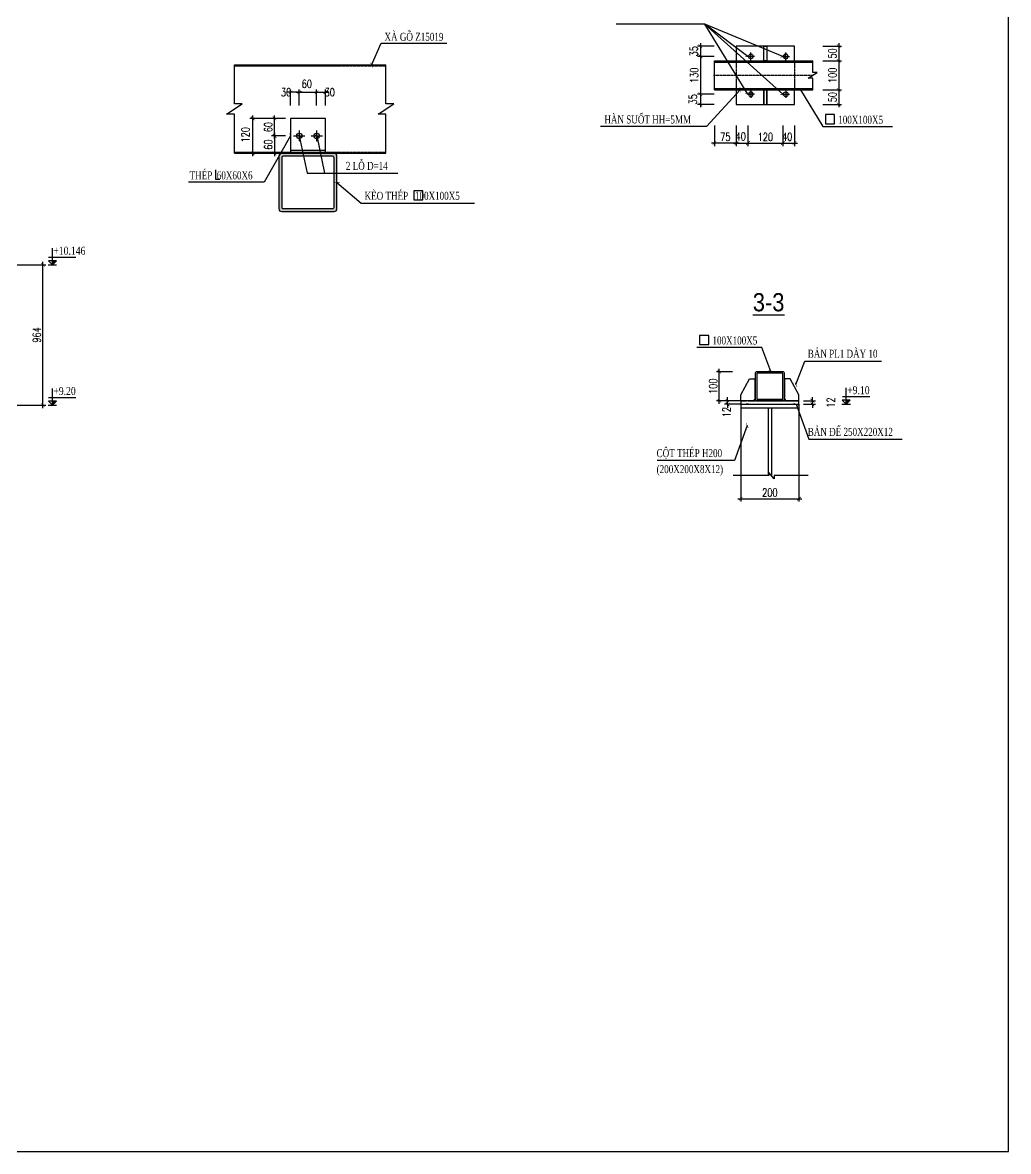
# Model space of a CAD drawing. Header units: millimetres. Extents: x -702765 to 835888, y -645289 to 262.
# Drawn here: x 697360 to 704135, y -427262 to -419506 of the extents above; entities that cross this region are included whole.
import ezdxf
from ezdxf.enums import TextEntityAlignment as Align

# ---------------------------------------------------------------- set-up
doc = ezdxf.new("R2010")
doc.units = ezdxf.units.MM
doc.header["$LTSCALE"] = 0.01
for name, pattern in [('CENTER', [2, 1.25, -0.25, 0.25, -0.25]), ('CENTER2', [1.125, 0.75, -0.125, 0.125, -0.125]), ('HIDDEN', [9.525, 6.35, -3.175])]:
    doc.linetypes.add(name, pattern=pattern)
doc.layers.add('ccu11-Dim', color=8, linetype='Continuous', lineweight=18)
for name, color, linetype in [('ccu11-Hatch', 251, 'Continuous'), ('ccu11-Khuat', 9, 'HIDDEN'), ('ccu11-Manh', 8, 'Continuous'), ('ccu11-Thay', 7, 'Continuous'), ('ccu11-Thep', 4, 'Continuous'), ('ccu11-Truc', 13, 'CENTER2'), ('HATCH', 8, 'Continuous'), ('tam', 8, 'CENTER'), ('TEXT', 2, 'Continuous'), ('THEP', 4, 'Continuous')]:
    doc.layers.add(name, color=color, linetype=linetype)
doc.styles.add('2-5', font='romans.shx', dxfattribs={"width": 0.75, "bigfont": 'vns.shx'})
doc.styles.add('style3', font='VHAVAN.TTF', dxfattribs={"width": 0.75})
doc.styles.add('text1', font='vntimeh.shx', dxfattribs={"width": 0.8, "bigfont": 'romansvn.shx'})
doc.styles.add('VNTIMEHSHX', font='vntimeh.shx', dxfattribs={"width": 0.75})
doc.linetypes.add('HCT2', pattern='A,0.25,[1,DG_DH.SHX,S=1,R=0,X=0,Y=0.15],0.05', length=0.3)
doc.dimstyles.new('1-25 HP', dxfattribs={"dimscale": 25, "dimtxt": 2.2, "dimasz": 1, "dimexe": 0.8, "dimexo": 0, "dimgap": 0.6, "dimtad": 1, "dimdec": 0, "dimdsep": 46, "dimtxsty": '2-5', "dimblk": 'ARCHTICK', "dimcen": 2.5, "dimdle": 0.8, "dimclrd": 1, "dimclre": 1, "dimclrt": 2, "dimadec": 0, "dimazin": 0, "dimtfac": 1, "dimtdec": 0, "dimtmove": 2, "dimatfit": 3, "dimldrblk": 'ARCHTICK', "dimfxl": 0, "dimtolj": 1, "dimtzin": 0, "dimarcsym": 0})
doc.dimstyles.new('1-25 HP(25)', dxfattribs={"dimscale": 25, "dimtxt": 2.2, "dimasz": 1, "dimexe": 0.8, "dimexo": 0, "dimgap": 0.6, "dimtad": 1, "dimdec": 0, "dimlfac": 0.5, "dimdsep": 46, "dimtxsty": '2-5', "dimblk": 'ARCHTICK', "dimcen": 2.5, "dimdle": 0.8, "dimclrd": 1, "dimclre": 1, "dimclrt": 2, "dimadec": 0, "dimazin": 0, "dimtfac": 1, "dimtdec": 0, "dimtmove": 2, "dimatfit": 3, "dimldrblk": 'ARCHTICK', "dimfxl": 0, "dimtolj": 1, "dimtzin": 0, "dimarcsym": 0})

# ---------------------------------------------------------------- blocks, each defined once
blk = doc.blocks.new('_ArchTick')
at = {"color": 0, "linetype": 'ByBlock', "const_width": 0.15}
blk.add_lwpolyline([(-0.5, -0.5), (0.5, 0.5)], dxfattribs=at)
blk = doc.blocks.new('*D871')
at = {"layer": 'ccu11-Dim', "color": 1, "lineweight": -2}
for p, q in [((697499.3, -422154.7), (697499.3, -421150.7)), ((697208, -421170.7), (697519.3, -421170.7)), ((697037.6, -422134.7), (697519.3, -422134.7))]:
    blk.add_line(p, q, dxfattribs=at)
at = {"layer": 'Defpoints', "color": 0}
for p in [(697208, -421170.7), (697499.3, -421170.7), (697037.6, -422134.7)]:
    blk.add_point(p, dxfattribs=at)
at = {"layer": 'ccu11-Dim', "color": 1, "lineweight": -2, "xscale": 25, "yscale": 25, "zscale": 25}
for p, rotation in [((697499.3, -421170.7), 90), ((697499.3, -422134.7), 270)]:
    blk.add_blockref('_ArchTick', p, dxfattribs=dict(at, rotation=rotation))
at = {"layer": 'ccu11-Dim', "color": 2, "insert": (697456.8, -421652.7), "char_height": 55, "attachment_point": 5, "rotation": 90, "style": '2-5'}
blk.add_mtext('\\A1;964', dxfattribs=at)
blk = doc.blocks.new('CAODO')
at = {"layer": 'HATCH'}
for p, q in [((0, 0), (0, 296)), ((-69, 139), (421, 139)), ((-77, 0), (76, 0))]:
    blk.add_line(p, q, dxfattribs=at)
blk.add_lwpolyline([(0, 0), (72, 72), (-72, 72)], close=True, dxfattribs=at)
blk.add_solid([(0, 72), (0, 0), (72, 72)], dxfattribs=at)
blk = doc.blocks.new('*D873')
at = {"layer": 'ccu11-Dim', "color": 1, "lineweight": -2}
for p, q in [((699240.5, -419985.4), (699400.5, -419985.4)), ((699260.5, -420076.2), (699260.5, -419965.4)), ((699380.5, -420076.2), (699380.5, -419965.4))]:
    blk.add_line(p, q, dxfattribs=at)
at = {"layer": 'Defpoints', "color": 0}
for p in [(699380.5, -419985.4), (699260.5, -420076.2), (699380.5, -420076.2)]:
    blk.add_point(p, dxfattribs=at)
at = {"layer": 'ccu11-Dim', "color": 1, "lineweight": -2, "xscale": 25, "yscale": 25, "zscale": 25, "rotation": 180}
blk.add_blockref('_ArchTick', (699260.5, -419985.4), dxfattribs=at)
at = {"layer": 'ccu11-Dim', "color": 1, "lineweight": -2, "xscale": 25, "yscale": 25, "zscale": 25}
blk.add_blockref('_ArchTick', (699380.5, -419985.4), dxfattribs=at)
at = {"layer": 'ccu11-Dim', "color": 2, "insert": (699313.2, -419927.2), "char_height": 55, "attachment_point": 5, "style": '2-5'}
blk.add_mtext('\\A1;60', dxfattribs=at)
blk = doc.blocks.new('*D874')
at = {"layer": 'ccu11-Dim', "color": 1, "lineweight": -2}
for p, q in [((699360.5, -419985.4), (699460.5, -419985.4)), ((699380.5, -420076.2), (699380.5, -419965.4)), ((699440.5, -420076.2), (699440.5, -419965.4))]:
    blk.add_line(p, q, dxfattribs=at)
at = {"layer": 'Defpoints', "color": 0}
for p in [(699440.5, -419985.4), (699380.5, -420076.2), (699440.5, -420076.2)]:
    blk.add_point(p, dxfattribs=at)
at = {"layer": 'ccu11-Dim', "color": 1, "lineweight": -2, "xscale": 25, "yscale": 25, "zscale": 25, "rotation": 180}
blk.add_blockref('_ArchTick', (699380.5, -419985.4), dxfattribs=at)
at = {"layer": 'ccu11-Dim', "color": 1, "lineweight": -2, "xscale": 25, "yscale": 25, "zscale": 25}
blk.add_blockref('_ArchTick', (699440.5, -419985.4), dxfattribs=at)
at = {"layer": 'ccu11-Dim', "color": 2, "insert": (699470.5, -419985.4), "char_height": 55, "attachment_point": 5, "style": '2-5'}
blk.add_mtext('\\A1;30', dxfattribs=at)
blk = doc.blocks.new('*D875')
at = {"layer": 'ccu11-Dim', "color": 1, "lineweight": -2}
for p, q in [((699280.5, -419985.4), (699180.5, -419985.4)), ((699200.5, -420076.2), (699200.5, -419965.4)), ((699260.5, -420076.2), (699260.5, -419965.4))]:
    blk.add_line(p, q, dxfattribs=at)
at = {"layer": 'Defpoints', "color": 0}
for p in [(699200.5, -419985.4), (699200.5, -420076.2), (699260.5, -420076.2)]:
    blk.add_point(p, dxfattribs=at)
at = {"layer": 'ccu11-Dim', "color": 1, "lineweight": -2, "xscale": 25, "yscale": 25, "zscale": 25, "rotation": 180}
blk.add_blockref('_ArchTick', (699200.5, -419985.4), dxfattribs=at)
at = {"layer": 'ccu11-Dim', "color": 1, "lineweight": -2, "xscale": 25, "yscale": 25, "zscale": 25}
blk.add_blockref('_ArchTick', (699260.5, -419985.4), dxfattribs=at)
at = {"layer": 'ccu11-Dim', "color": 2, "insert": (699170.5, -419985.4), "char_height": 55, "attachment_point": 5, "style": '2-5'}
blk.add_mtext('\\A1;30', dxfattribs=at)
blk = doc.blocks.new('*D876')
at = {"layer": 'ccu11-Dim', "color": 1, "lineweight": -2}
for p, q in [((699091.1, -420304.6), (699091.1, -420144.6)), ((699165.5, -420164.6), (699071.1, -420164.6)), ((699165.5, -420284.6), (699071.1, -420284.6))]:
    blk.add_line(p, q, dxfattribs=at)
at = {"layer": 'Defpoints', "color": 0}
for p in [(699091.1, -420164.6), (699165.5, -420164.6), (699165.5, -420284.6)]:
    blk.add_point(p, dxfattribs=at)
at = {"layer": 'ccu11-Dim', "color": 1, "lineweight": -2, "xscale": 25, "yscale": 25, "zscale": 25}
for p, rotation in [((699091.1, -420164.6), 90), ((699091.1, -420284.6), 270)]:
    blk.add_blockref('_ArchTick', p, dxfattribs=dict(at, rotation=rotation))
at = {"layer": 'ccu11-Dim', "color": 2, "insert": (699048.6, -420224.6), "char_height": 55, "attachment_point": 5, "rotation": 90, "style": '2-5'}
blk.add_mtext('\\A1;60', dxfattribs=at)
blk = doc.blocks.new('*D877')
at = {"layer": 'ccu11-Dim', "color": 1, "lineweight": -2}
for p, q in [((699165.5, -420284.6), (699071.1, -420284.6)), ((699091.1, -420264.6), (699091.1, -420424.6)), ((699165.5, -420404.6), (699071.1, -420404.6))]:
    blk.add_line(p, q, dxfattribs=at)
at = {"layer": 'Defpoints', "color": 0}
for p in [(699165.5, -420284.6), (699091.1, -420404.6), (699165.5, -420404.6)]:
    blk.add_point(p, dxfattribs=at)
at = {"layer": 'ccu11-Dim', "color": 1, "lineweight": -2, "xscale": 25, "yscale": 25, "zscale": 25}
for p, rotation in [((699091.1, -420284.6), 90), ((699091.1, -420404.6), 270)]:
    blk.add_blockref('_ArchTick', p, dxfattribs=dict(at, rotation=rotation))
at = {"layer": 'ccu11-Dim', "color": 2, "insert": (699048.6, -420344.6), "char_height": 55, "attachment_point": 5, "rotation": 90, "style": '2-5'}
blk.add_mtext('\\A1;60', dxfattribs=at)
blk = doc.blocks.new('*D878')
at = {"layer": 'ccu11-Dim', "color": 1, "lineweight": -2}
for p, q in [((698941.1, -420424.6), (698941.1, -420144.6)), ((699165.5, -420164.6), (698921.1, -420164.6)), ((699165.5, -420404.6), (698921.1, -420404.6))]:
    blk.add_line(p, q, dxfattribs=at)
at = {"layer": 'Defpoints', "color": 0}
for p in [(698941.1, -420164.6), (699165.5, -420164.6), (699165.5, -420404.6)]:
    blk.add_point(p, dxfattribs=at)
at = {"layer": 'ccu11-Dim', "color": 1, "lineweight": -2, "xscale": 25, "yscale": 25, "zscale": 25}
for p, rotation in [((698941.1, -420164.6), 90), ((698941.1, -420404.6), 270)]:
    blk.add_blockref('_ArchTick', p, dxfattribs=dict(at, rotation=rotation))
at = {"layer": 'ccu11-Dim', "color": 2, "insert": (698891.4, -420277.2), "char_height": 55, "attachment_point": 5, "rotation": 90, "style": '2-5'}
blk.add_mtext('\\A1;120', dxfattribs=at)
blk = doc.blocks.new('*D879')
at = {"layer": 'ccu11-Dim', "color": 1, "lineweight": -2}
for p, q in [((702113.2, -419668.5), (701997.7, -419668.5)), ((702017.7, -419648.5), (702017.7, -419758.5)), ((702113.2, -419738.5), (701997.7, -419738.5))]:
    blk.add_line(p, q, dxfattribs=at)
at = {"layer": 'Defpoints', "color": 0}
for p in [(702113.2, -419668.5), (702017.7, -419738.5), (702113.2, -419738.5)]:
    blk.add_point(p, dxfattribs=at)
at = {"layer": 'ccu11-Dim', "color": 1, "lineweight": -2, "xscale": 25, "yscale": 25, "zscale": 25}
for p, rotation in [((702017.7, -419668.5), 90), ((702017.7, -419738.5), 270)]:
    blk.add_blockref('_ArchTick', p, dxfattribs=dict(at, rotation=rotation))
at = {"layer": 'ccu11-Dim', "color": 2, "insert": (701972.1, -419703.5), "char_height": 55, "attachment_point": 5, "rotation": 90, "style": '2-5'}
blk.add_mtext('\\A1;35', dxfattribs=at)
blk = doc.blocks.new('*D880')
at = {"layer": 'ccu11-Dim', "color": 1, "lineweight": -2}
for p, q in [((702113.2, -419738.5), (701997.7, -419738.5)), ((702017.7, -419718.5), (702017.7, -420018.5)), ((702113.2, -419998.5), (701997.7, -419998.5))]:
    blk.add_line(p, q, dxfattribs=at)
at = {"layer": 'Defpoints', "color": 0}
for p in [(702113.2, -419738.5), (702017.7, -419998.5), (702113.2, -419998.5)]:
    blk.add_point(p, dxfattribs=at)
at = {"layer": 'ccu11-Dim', "color": 1, "lineweight": -2, "xscale": 25, "yscale": 25, "zscale": 25}
for p, rotation in [((702017.7, -419738.5), 90), ((702017.7, -419998.5), 270)]:
    blk.add_blockref('_ArchTick', p, dxfattribs=dict(at, rotation=rotation))
at = {"layer": 'ccu11-Dim', "color": 2, "insert": (701975.2, -419868.5), "char_height": 55, "attachment_point": 5, "rotation": 90, "style": '2-5'}
blk.add_mtext('\\A1;130', dxfattribs=at)
blk = doc.blocks.new('*D881')
at = {"layer": 'ccu11-Dim', "color": 1, "lineweight": -2}
for p, q in [((702017.7, -419978.5), (702017.7, -420088.5)), ((702113.2, -419998.5), (701997.7, -419998.5)), ((702113.2, -420068.5), (701997.7, -420068.5))]:
    blk.add_line(p, q, dxfattribs=at)
at = {"layer": 'Defpoints', "color": 0}
for p in [(702017.7, -420068.5), (702113.2, -419998.5), (702113.2, -420068.5)]:
    blk.add_point(p, dxfattribs=at)
at = {"layer": 'ccu11-Dim', "color": 1, "lineweight": -2, "xscale": 25, "yscale": 25, "zscale": 25}
for p, rotation in [((702017.7, -419998.5), 90), ((702017.7, -420068.5), 270)]:
    blk.add_blockref('_ArchTick', p, dxfattribs=dict(at, rotation=rotation))
at = {"layer": 'ccu11-Dim', "color": 2, "insert": (701967.2, -420033.5), "char_height": 55, "attachment_point": 5, "rotation": 90, "style": '2-5'}
blk.add_mtext('\\A1;35', dxfattribs=at)
blk = doc.blocks.new('bu long')
at = {"layer": 'ccu11-Manh', "linetype": 'Continuous'}
for p, q in [((647872, 175921), (648179, 175921)), ((648026, 176075), (648026, 175768))]:
    blk.add_line(p, q, dxfattribs=at)
blk.add_circle((648026, 175921), 96, dxfattribs=at)
blk = doc.blocks.new('*D882')
at = {"layer": 'ccu11-Dim', "color": 1, "lineweight": -2}
for p, q in [((702264.7, -420213.7), (702264.7, -420354.5)), ((702344.7, -420213.7), (702344.7, -420354.5)), ((702244.7, -420334.5), (702364.7, -420334.5))]:
    blk.add_line(p, q, dxfattribs=at)
at = {"layer": 'Defpoints', "color": 0}
for p in [(702264.7, -420213.7), (702344.7, -420213.7), (702344.7, -420334.5)]:
    blk.add_point(p, dxfattribs=at)
at = {"layer": 'ccu11-Dim', "color": 1, "lineweight": -2, "xscale": 25, "yscale": 25, "zscale": 25, "rotation": 180}
blk.add_blockref('_ArchTick', (702264.7, -420334.5), dxfattribs=at)
at = {"layer": 'ccu11-Dim', "color": 1, "lineweight": -2, "xscale": 25, "yscale": 25, "zscale": 25}
blk.add_blockref('_ArchTick', (702344.7, -420334.5), dxfattribs=at)
at = {"layer": 'ccu11-Dim', "color": 2, "insert": (702294.7, -420288.7), "char_height": 55, "attachment_point": 5, "style": '2-5'}
blk.add_mtext('\\A1;40', dxfattribs=at)
blk = doc.blocks.new('*D883')
at = {"layer": 'ccu11-Dim', "color": 1, "lineweight": -2}
for p, q in [((702344.7, -420213.7), (702344.7, -420354.5)), ((702584.7, -420213.7), (702584.7, -420354.5)), ((702324.7, -420334.5), (702604.7, -420334.5))]:
    blk.add_line(p, q, dxfattribs=at)
at = {"layer": 'Defpoints', "color": 0}
for p in [(702344.7, -420213.7), (702584.7, -420213.7), (702584.7, -420334.5)]:
    blk.add_point(p, dxfattribs=at)
at = {"layer": 'ccu11-Dim', "color": 1, "lineweight": -2, "xscale": 25, "yscale": 25, "zscale": 25, "rotation": 180}
blk.add_blockref('_ArchTick', (702344.7, -420334.5), dxfattribs=at)
at = {"layer": 'ccu11-Dim', "color": 1, "lineweight": -2, "xscale": 25, "yscale": 25, "zscale": 25}
blk.add_blockref('_ArchTick', (702584.7, -420334.5), dxfattribs=at)
at = {"layer": 'ccu11-Dim', "color": 2, "insert": (702464.7, -420292), "char_height": 55, "attachment_point": 5, "style": '2-5'}
blk.add_mtext('\\A1;120', dxfattribs=at)
blk = doc.blocks.new('*D884')
at = {"layer": 'ccu11-Dim', "color": 1, "lineweight": -2}
for p, q in [((702584.7, -420213.7), (702584.7, -420354.5)), ((702664.7, -420213.7), (702664.7, -420354.5)), ((702564.7, -420334.5), (702684.7, -420334.5))]:
    blk.add_line(p, q, dxfattribs=at)
at = {"layer": 'Defpoints', "color": 0}
for p in [(702584.7, -420213.7), (702664.7, -420213.7), (702664.7, -420334.5)]:
    blk.add_point(p, dxfattribs=at)
at = {"layer": 'ccu11-Dim', "color": 1, "lineweight": -2, "xscale": 25, "yscale": 25, "zscale": 25, "rotation": 180}
blk.add_blockref('_ArchTick', (702584.7, -420334.5), dxfattribs=at)
at = {"layer": 'ccu11-Dim', "color": 1, "lineweight": -2, "xscale": 25, "yscale": 25, "zscale": 25}
blk.add_blockref('_ArchTick', (702664.7, -420334.5), dxfattribs=at)
at = {"layer": 'ccu11-Dim', "color": 2, "insert": (702614.7, -420290.3), "char_height": 55, "attachment_point": 5, "style": '2-5'}
blk.add_mtext('\\A1;40', dxfattribs=at)
blk = doc.blocks.new('*D885')
at = {"layer": 'ccu11-Dim', "color": 1, "lineweight": -2}
for p, q in [((702858.4, -419668.5), (702988.4, -419668.5)), ((702968.4, -419648.5), (702968.4, -419788.5)), ((702858.4, -419768.5), (702988.4, -419768.5))]:
    blk.add_line(p, q, dxfattribs=at)
at = {"layer": 'Defpoints', "color": 0}
for p in [(702858.4, -419668.5), (702858.4, -419768.5), (702968.4, -419768.5)]:
    blk.add_point(p, dxfattribs=at)
at = {"layer": 'ccu11-Dim', "color": 1, "lineweight": -2, "xscale": 25, "yscale": 25, "zscale": 25}
for p, rotation in [((702968.4, -419668.5), 90), ((702968.4, -419768.5), 270)]:
    blk.add_blockref('_ArchTick', p, dxfattribs=dict(at, rotation=rotation))
at = {"layer": 'ccu11-Dim', "color": 2, "insert": (702925.9, -419718.5), "char_height": 55, "attachment_point": 5, "rotation": 90, "style": '2-5'}
blk.add_mtext('\\A1;50', dxfattribs=at)
blk = doc.blocks.new('*D886')
at = {"layer": 'ccu11-Dim', "color": 1, "lineweight": -2}
for p, q in [((702968.4, -419748.5), (702968.4, -419988.5)), ((702858.4, -419768.5), (702988.4, -419768.5)), ((702858.4, -419968.5), (702988.4, -419968.5))]:
    blk.add_line(p, q, dxfattribs=at)
at = {"layer": 'Defpoints', "color": 0}
for p in [(702858.4, -419768.5), (702858.4, -419968.5), (702968.4, -419968.5)]:
    blk.add_point(p, dxfattribs=at)
at = {"layer": 'ccu11-Dim', "color": 1, "lineweight": -2, "xscale": 25, "yscale": 25, "zscale": 25}
for p, rotation in [((702968.4, -419768.5), 90), ((702968.4, -419968.5), 270)]:
    blk.add_blockref('_ArchTick', p, dxfattribs=dict(at, rotation=rotation))
at = {"layer": 'ccu11-Dim', "color": 2, "insert": (702925.9, -419868.5), "char_height": 55, "attachment_point": 5, "rotation": 90, "style": '2-5'}
blk.add_mtext('\\A1;100', dxfattribs=at)
blk = doc.blocks.new('*D887')
at = {"layer": 'ccu11-Dim', "color": 1, "lineweight": -2}
for p, q in [((702858.4, -419968.5), (702988.4, -419968.5)), ((702968.4, -419948.5), (702968.4, -420088.5)), ((702858.4, -420068.5), (702988.4, -420068.5))]:
    blk.add_line(p, q, dxfattribs=at)
at = {"layer": 'Defpoints', "color": 0}
for p in [(702858.4, -419968.5), (702858.4, -420068.5), (702968.4, -420068.5)]:
    blk.add_point(p, dxfattribs=at)
at = {"layer": 'ccu11-Dim', "color": 1, "lineweight": -2, "xscale": 25, "yscale": 25, "zscale": 25}
for p, rotation in [((702968.4, -419968.5), 90), ((702968.4, -420068.5), 270)]:
    blk.add_blockref('_ArchTick', p, dxfattribs=dict(at, rotation=rotation))
at = {"layer": 'ccu11-Dim', "color": 2, "insert": (702925.9, -420018.5), "char_height": 55, "attachment_point": 5, "rotation": 90, "style": '2-5'}
blk.add_mtext('\\A1;50', dxfattribs=at)
blk = doc.blocks.new('*D888')
at = {"layer": 'ccu11-Dim', "color": 1, "lineweight": -2}
for p, q in [((702295.5, -422618.6), (702295.5, -422798)), ((702695.5, -422618.6), (702695.5, -422798)), ((702275.5, -422778), (702715.5, -422778))]:
    blk.add_line(p, q, dxfattribs=at)
at = {"layer": 'Defpoints', "color": 0}
for p in [(702295.5, -422618.6), (702695.5, -422618.6), (702695.5, -422778)]:
    blk.add_point(p, dxfattribs=at)
at = {"layer": 'ccu11-Dim', "color": 1, "lineweight": -2, "xscale": 25, "yscale": 25, "zscale": 25, "rotation": 180}
blk.add_blockref('_ArchTick', (702295.5, -422778), dxfattribs=at)
at = {"layer": 'ccu11-Dim', "color": 1, "lineweight": -2, "xscale": 25, "yscale": 25, "zscale": 25}
blk.add_blockref('_ArchTick', (702695.5, -422778), dxfattribs=at)
at = {"layer": 'ccu11-Dim', "color": 2, "insert": (702495.5, -422735.5), "char_height": 55, "attachment_point": 5, "style": '2-5'}
blk.add_mtext('\\A1;200', dxfattribs=at)
blk = doc.blocks.new('*D889')
at = {"layer": 'ccu11-Dim', "color": 1, "lineweight": -2}
for p, q in [((702788.5, -422104.9), (702788.5, -422079.9)), ((702725.9, -422104.9), (702808.5, -422104.9)), ((702725.9, -422128.9), (702808.5, -422128.9)), ((702788.5, -422128.9), (702788.5, -422104.9)), ((702788.5, -422128.9), (702788.5, -422153.9))]:
    blk.add_line(p, q, dxfattribs=at)
at = {"layer": 'Defpoints', "color": 0}
for p in [(702725.9, -422104.9), (702725.9, -422128.9), (702788.5, -422104.9)]:
    blk.add_point(p, dxfattribs=at)
at = {"layer": 'ccu11-Dim', "color": 1, "lineweight": -2, "xscale": 25, "yscale": 25, "zscale": 25}
for p, rotation in [((702788.5, -422104.9), 270), ((702788.5, -422128.9), 90)]:
    blk.add_blockref('_ArchTick', p, dxfattribs=dict(at, rotation=rotation))
at = {"layer": 'ccu11-Dim', "color": 2, "insert": (702913.5, -422116.9), "char_height": 55, "attachment_point": 5, "rotation": 90, "style": '2-5'}
blk.add_mtext('\\A1;12', dxfattribs=at)
blk = doc.blocks.new('*D892')
at = {"layer": 'ccu11-Dim', "color": 1, "lineweight": -2}
for p, q in [((702204.8, -422104.9), (702204.8, -422079.9)), ((702295.5, -422104.9), (702184.8, -422104.9)), ((702295.5, -422128.9), (702184.8, -422128.9)), ((702204.8, -422128.9), (702204.8, -422104.9)), ((702204.8, -422128.9), (702204.8, -422153.9))]:
    blk.add_line(p, q, dxfattribs=at)
at = {"layer": 'Defpoints', "color": 0}
for p in [(702204.8, -422104.9), (702295.5, -422104.9), (702295.5, -422128.9)]:
    blk.add_point(p, dxfattribs=at)
at = {"layer": 'ccu11-Dim', "color": 1, "lineweight": -2, "xscale": 25, "yscale": 25, "zscale": 25}
for p, rotation in [((702204.8, -422104.9), 270), ((702204.8, -422128.9), 90)]:
    blk.add_blockref('_ArchTick', p, dxfattribs=dict(at, rotation=rotation))
at = {"layer": 'ccu11-Dim', "color": 2, "insert": (702197.7, -422182.9), "char_height": 55, "attachment_point": 5, "rotation": 90, "style": '2-5'}
blk.add_mtext('\\A1;12', dxfattribs=at)
blk = doc.blocks.new('*D890')
at = {"layer": 'ccu11-Dim', "color": 1, "lineweight": -2}
for p, q in [((702238.4, -421904.9), (702127.7, -421904.9)), ((702147.7, -422124.9), (702147.7, -421884.9)), ((702238.4, -422104.9), (702127.7, -422104.9))]:
    blk.add_line(p, q, dxfattribs=at)
at = {"layer": 'Defpoints', "color": 0}
for p in [(702147.7, -421904.9), (702238.4, -421904.9), (702238.4, -422104.9)]:
    blk.add_point(p, dxfattribs=at)
at = {"layer": 'ccu11-Dim', "color": 1, "lineweight": -2, "xscale": 25, "yscale": 25, "zscale": 25}
for p, rotation in [((702147.7, -421904.9), 90), ((702147.7, -422104.9), 270)]:
    blk.add_blockref('_ArchTick', p, dxfattribs=dict(at, rotation=rotation))
at = {"layer": 'ccu11-Dim', "color": 2, "insert": (702105.2, -422004.9), "char_height": 55, "attachment_point": 5, "rotation": 90, "style": '2-5'}
blk.add_mtext('\\A1;100', dxfattribs=at)
blk = doc.blocks.new('*D891')
at = {"layer": 'ccu11-Dim', "color": 1, "lineweight": -2}
for p, q in [((702114.7, -420213.7), (702114.7, -420354.5)), ((702264.7, -420213.7), (702264.7, -420354.5)), ((702284.7, -420334.5), (702094.7, -420334.5))]:
    blk.add_line(p, q, dxfattribs=at)
at = {"layer": 'Defpoints', "color": 0}
for p in [(702114.7, -420213.7), (702264.7, -420213.7), (702114.7, -420334.5)]:
    blk.add_point(p, dxfattribs=at)
at = {"layer": 'ccu11-Dim', "color": 1, "lineweight": -2, "xscale": 25, "yscale": 25, "zscale": 25, "rotation": 180}
blk.add_blockref('_ArchTick', (702114.7, -420334.5), dxfattribs=at)
at = {"layer": 'ccu11-Dim', "color": 1, "lineweight": -2, "xscale": 25, "yscale": 25, "zscale": 25}
blk.add_blockref('_ArchTick', (702264.7, -420334.5), dxfattribs=at)
at = {"layer": 'ccu11-Dim', "color": 2, "insert": (702189.7, -420292), "char_height": 55, "attachment_point": 5, "style": '2-5'}
blk.add_mtext('\\A1;75', dxfattribs=at)

msp = doc.modelspace()

# ---------------------------------------------------------------- hatches: boundary and pattern name
at = {"layer": 'ccu11-Hatch'}
h = msp.add_hatch(color=256, dxfattribs=at)
h.dxf.hatch_style = 1
edge = h.paths.add_edge_path(flags=16)
edge.add_line((699150.5, -420784.6), (699490.5, -420784.6))
edge.add_arc((699490.5, -420774.6), 10, 270, 360)
edge.add_line((699500.5, -420774.6), (699500.5, -420434.6))
edge.add_arc((699490.5, -420434.6), 10, 0, 90)
edge.add_line((699490.5, -420424.6), (699150.5, -420424.6))
edge.add_arc((699150.5, -420434.6), 10, 90, 180)
edge.add_line((699140.5, -420434.6), (699140.5, -420774.6))
edge.add_arc((699150.5, -420774.6), 10, 180, 270)
edge = h.paths.add_edge_path()
edge.add_line((699140.5, -420804.6), (699500.5, -420804.6))
edge.add_arc((699500.5, -420784.6), 20, 270, 360)
edge.add_line((699520.5, -420784.6), (699520.5, -420424.6))
edge.add_arc((699500.5, -420424.6), 20, 0, 90)
edge.add_line((699500.5, -420404.6), (699140.5, -420404.6))
edge.add_arc((699140.5, -420424.6), 20, 90, 180)
edge.add_line((699120.5, -420424.6), (699120.5, -420784.6))
edge.add_arc((699140.5, -420784.6), 20, 180, 270)
h = msp.add_hatch(color=256, dxfattribs=at)
h.dxf.hatch_style = 1
h.paths.add_polyline_path([(702395.5, -422094.9, 0.414214), (702405.5, -422104.9), (702385.5, -422104.9, -0.414214)])
h = msp.add_hatch(color=256, dxfattribs=at)
h.dxf.hatch_style = 1
h.paths.add_polyline_path([(702605.5, -422104.9, 0.414214), (702595.5, -422094.9, -0.414214), (702585.5, -422104.9)])

# ---------------------------------------------------------------- linework, layer by layer
at = {"layer": 'ccu11-Khuat'}
for p, q in [((698815.1, -419804.2), (699856.9, -419804.2)), ((702114.7, -419778.5), (702789.7, -419778.5)), ((702264.7, -419768.5), (702264.7, -419968.5)), ((702664.7, -419768.5), (702664.7, -419968.5)), ((702114.7, -419958.5), (702789.7, -419958.5)), ((698815.1, -420397), (699856.9, -420397))]:
    msp.add_line(p, q, dxfattribs=at)
at = {"layer": 'ccu11-Manh', "linetype": 'HCT2', "ltscale": 0.75}
for p, q in [((702454.7, -419768.5), (702454.7, -419668.5)), ((702474.7, -419668.5), (702474.7, -419768.5)), ((702264.7, -419768.5), (702664.7, -419768.5)), ((702664.7, -419968.5), (702264.7, -419968.5)), ((702454.7, -420068.5), (702454.7, -419968.5)), ((702474.7, -419968.5), (702474.7, -420068.5)), ((699200.5, -420404.6), (699440.5, -420404.6)), ((702395.5, -422104.9), (702395.5, -421954.9)), ((702595.5, -421954.9), (702595.5, -422104.9)), ((702295.5, -422104.9), (702334.7, -422104.9)), ((702346.8, -422104.9), (702395.5, -422104.9)), ((702595.5, -422104.9), (702644.3, -422104.9)), ((702656.4, -422104.9), (702695.5, -422104.9))]:
    msp.add_line(p, q, dxfattribs=at)
at = {"layer": 'ccu11-Manh'}
for p, q in [((702483.5, -422152.9), (702483.5, -422618.6)), ((702507.5, -422152.9), (702507.5, -422618.6))]:
    msp.add_line(p, q, dxfattribs=at)
for points in [[(698815.1, -420404.6), (698815.1, -420136.6), (698761.1, -420136.6), (698869.1, -420064.6), (698815.1, -420064.6), (698815.1, -419796.6)], [(699856.9, -420404.6), (699856.9, -420136.6), (699802.9, -420136.6), (699910.9, -420064.6), (699856.9, -420064.6), (699856.9, -419796.6)], [(702789.7, -419968.5), (702789.7, -419888.5), (702759.7, -419888.5), (702819.7, -419848.5), (702789.7, -419848.5), (702789.7, -419768.5)], [(702758.2, -422618.6), (702525, -422618.6), (702525, -422640.6), (702488.4, -422596.6), (702488.4, -422618.6), (702242.6, -422618.6), (702242.6, -422618.6)]]:
    msp.add_lwpolyline(points, dxfattribs=at)
at = {"layer": 'ccu11-Thay'}
for p, q in [((698815.1, -419796.6), (699856.9, -419796.6)), ((702114.7, -419768.5), (702789.7, -419768.5)), ((702114.7, -419968.5), (702114.7, -419768.5)), ((702114.7, -419968.5), (702789.7, -419968.5)), ((698815.1, -420404.6), (699856.9, -420404.6)), ((702295.5, -422128.9), (702695.5, -422128.9)), ((702295.5, -422128.9), (702295.5, -422618.6)), ((702695.5, -422128.9), (702695.5, -422618.6))]:
    msp.add_line(p, q, dxfattribs=at)
for points in [[(702664.7, -419768.5), (702664.7, -419668.5), (702264.7, -419668.5), (702264.7, -419768.5)], [(702264.7, -419968.5), (702264.7, -420068.5), (702664.7, -420068.5), (702664.7, -419968.5)], [(702295.5, -422128.9), (702695.5, -422128.9), (702695.5, -422104.9), (702295.5, -422104.9), (702295.5, -422152.9), (702695.5, -422152.9)], [(702349.5, -422128.9), (702331.5, -422128.9)], [(702641.5, -422128.9), (702659.5, -422128.9)]]:
    msp.add_lwpolyline(points, dxfattribs=at)
for points in [[(702454.7, -419668.5), (702474.7, -419668.5), (702474.7, -419768.5), (702454.7, -419768.5)], [(702454.7, -420068.5), (702474.7, -420068.5), (702474.7, -419968.5), (702454.7, -419968.5)], [(699200.5, -420404.6), (699440.5, -420404.6), (699440.5, -420164.6), (699200.5, -420164.6)], [(699200.5, -420404.6), (699440.5, -420404.6), (699440.5, -420384.6), (699200.5, -420384.6)], [(702395.5, -422104.9), (702295.5, -422104.9), (702295.5, -422064.5), (702355.2, -421954.9), (702395.5, -421954.9)], [(702595.5, -422104.9), (702695.5, -422104.9), (702695.5, -422064.5), (702635.9, -421954.9), (702595.5, -421954.9)]]:
    msp.add_lwpolyline(points, close=True, dxfattribs=at)
for points in [[(699140.5, -420804.6), (699500.5, -420804.6, 0.414214), (699520.5, -420784.6), (699520.5, -420424.6, 0.414214), (699500.5, -420404.6), (699140.5, -420404.6, 0.414214), (699120.5, -420424.6), (699120.5, -420784.6, 0.414214)], [(699150.5, -420784.6), (699490.5, -420784.6, 0.414214), (699500.5, -420774.6), (699500.5, -420434.6, 0.414214), (699490.5, -420424.6), (699150.5, -420424.6, 0.414214), (699140.5, -420434.6), (699140.5, -420774.6, 0.414214)], [(702405.5, -422104.9), (702585.5, -422104.9, 0.414214), (702595.5, -422094.9), (702595.5, -421914.9, 0.414214), (702585.5, -421904.9), (702405.5, -421904.9, 0.414214), (702395.5, -421914.9), (702395.5, -422094.9, 0.414214)], [(702410.5, -422094.9), (702580.5, -422094.9, 0.414214), (702585.5, -422089.9), (702585.5, -421919.9, 0.414214), (702580.5, -421914.9), (702410.5, -421914.9, 0.414214), (702405.5, -421919.9), (702405.5, -422089.9, 0.414214)]]:
    msp.add_lwpolyline(points, format="xyb", close=True, dxfattribs=at)
for centre in [(699260.9, -420284.6), (699380.9, -420284.6)]:
    msp.add_circle(centre, 18.7, dxfattribs=at)
for centre, start, end in [((702395.5, -422104.9), 90, 180), ((702595.5, -422104.9), 0, 90)]:
    msp.add_arc(centre, 10, start, end, dxfattribs=at)
at = {"layer": 'ccu11-Thep'}
for points in [[(702877, -420201.4), (702939.5, -420201.4), (702939.5, -420138.9), (702877, -420138.9)], [(700048.4, -420724.1), (700110.9, -420724.1), (700110.9, -420661.6), (700048.4, -420661.6)], [(702012.7, -421717.8), (702075.2, -421717.8), (702075.2, -421655.3), (702012.7, -421655.3)]]:
    msp.add_lwpolyline(points, close=True, dxfattribs=at)
msp.add_lwpolyline([(698684.4, -420517.9), (698684.4, -420581.7), (698715, -420581.7)], dxfattribs=at)
at = {"layer": 'ccu11-Truc'}
for p, q in [((702109, -419868.5), (702789.7, -419868.5)), ((699221.1, -420284.6), (699300.6, -420284.6)), ((699260.5, -420246.9), (699260.5, -420322.4)), ((699341.1, -420284.6), (699420.6, -420284.6)), ((699380.5, -420246.9), (699380.5, -420322.4))]:
    msp.add_line(p, q, dxfattribs=at)
at = {"layer": 'Defpoints'}
msp.add_lwpolyline([(683810.1, -427262.5), (704135.1, -427262.5), (704135.1, -412762.5), (683810.1, -412762.5)], close=True, dxfattribs=at)

# ---------------------------------------------------------------- block references
at = {"layer": 'ccu11-Thay', "yscale": 0.1666666666569654, "zscale": 0.1666666666569654, "rotation": 180}
for p, xscale in [((810369, -390418.3), 0.1666666666569654), ((594600.5, -390418.3), -0.1666666666569654)]:
    msp.add_blockref('bu long', p, dxfattribs=dict(at, xscale=xscale))
at = {"layer": 'ccu11-Thay', "yscale": 0.1666666666569654, "zscale": 0.1666666666569654}
for p, xscale in [((810369, -449318.8), -0.1666666666569654), ((594600.5, -449318.8), 0.1666666666569654)]:
    msp.add_blockref('bu long', p, dxfattribs=dict(at, xscale=xscale))
at = {"layer": 'tam', "linetype": 'Continuous', "xscale": 0.3839999961444258, "yscale": 0.3839999961444258, "zscale": 0.3839999961444258, "rotation": 0.000986446766658122}
for p in [(697564.3, -421170.7), (697564.3, -422134.7), (703020.3, -422128.9)]:
    msp.add_blockref('CAODO', p, dxfattribs=at)

# ---------------------------------------------------------------- texts
at = {"layer": 'TEXT', "style": 'VNTIMEHSHX', "width": 0.75}
msp.add_text('xµ gå z15019', height=55, dxfattribs=at).set_placement((700049.4, -419631.7), align=Align.CENTER)
for s, p in [('hµn suèt hH=5MM', (701357.8, -420199.4)), ('100X100X5', (702965.4, -420201.4)), ('2 lç d=14', (699581.6, -420518.3)), ('thÐp  60x60x6', (698507.6, -420583.2)), ('kÌo thÐp   100X100X5', (699710.2, -420724.1)), ('100X100X5', (702101.1, -421717.8)), ('b¶n pl1 dµy 10', (702755.9, -421809)), ('b¶n ®Õ 250x220x12', (702755.9, -422345.9)), ('CéT THÐP H200', (701717.3, -422492)), ('(200X200X8X12)', (701717.3, -422602.1))]:
    msp.add_text(s, height=55, dxfattribs=at).set_placement(p)
at = {"layer": 'TEXT', "style": 'text1', "width": 0.8}
for s, p in [('+10.146', (697571.1, -421101.3)), ('+9.20', (697571.1, -422065.3)), ('+9.10', (703027.1, -422059.5))]:
    msp.add_text(s, height=55, rotation=359.99901, dxfattribs=at).set_placement(p)
at = {"layer": 'THEP', "style": 'style3', "width": 0.9}
msp.add_text('%%U3-3', height=125, dxfattribs=at).set_placement((702486.9, -421490.2), align=Align.CENTER)

# ---------------------------------------------------------------- dimensions: what is measured, and where the dimension line sits
at = {"layer": 'ccu11-Dim'}
for base, p1, p2, angle, picture, middle in [((702017.7, -419738.5), (702113.2, -419668.5), (702113.2, -419738.5), 90, '*D879', (701972.1, -419703.5)), ((699200.5, -419985.4), (699260.5, -420076.2), (699200.5, -420076.2), 180, '*D875', (699170.5, -419985.4)), ((702017.7, -420068.5), (702113.2, -419998.5), (702113.2, -420068.5), 90, '*D881', (701967.2, -420033.5)), ((698941.1, -420164.6), (699165.5, -420404.6), (699165.5, -420164.6), 90, '*D878', (698891.4, -420277.2)), ((702204.8, -422104.9), (702295.5, -422128.9), (702295.5, -422104.9), 90, '*D892', (702197.7, -422182.9))]:
    dim = msp.add_linear_dim(base=base, p1=p1, p2=p2, angle=angle, dimstyle='1-25 HP(25)', dxfattribs=at)
    dim.commit()
    dim.dimension.update_dxf_attribs({"geometry": picture, "text_midpoint": middle, "dimtype": 160})
for base, p1, p2, dimstyle, picture, middle in [((702968.4, -419768.5), (702858.4, -419668.5), (702858.4, -419768.5), '1-25 HP(25)', '*D885', (702925.9, -419718.5)), ((702017.7, -419998.5), (702113.2, -419738.5), (702113.2, -419998.5), '1-25 HP(25)', '*D880', (701975.2, -419868.5)), ((702968.4, -419968.5), (702858.4, -419768.5), (702858.4, -419968.5), '1-25 HP(25)', '*D886', (702925.9, -419868.5)), ((702968.4, -420068.5), (702858.4, -419968.5), (702858.4, -420068.5), '1-25 HP(25)', '*D887', (702925.9, -420018.5)), ((699091.1, -420164.6), (699165.5, -420284.6), (699165.5, -420164.6), '1-25 HP(25)', '*D876', (699048.6, -420224.6)), ((699091.1, -420404.6), (699165.5, -420284.6), (699165.5, -420404.6), '1-25 HP(25)', '*D877', (699048.6, -420344.6)), ((697499.3, -421170.7), (697037.6, -422134.7), (697208, -421170.7), '1-25 HP', '*D871', (697456.8, -421652.7)), ((702147.7, -421904.9), (702238.4, -422104.9), (702238.4, -421904.9), '1-25 HP(25)', '*D890', (702105.2, -422004.9)), ((702788.5, -422104.9), (702725.9, -422128.9), (702725.9, -422104.9), '1-25 HP(25)', '*D889', (702913.5, -422116.9))]:
    dim = msp.add_linear_dim(base=base, p1=p1, p2=p2, angle=90, dimstyle=dimstyle, dxfattribs=at)
    dim.commit()
    dim.dimension.update_dxf_attribs({"geometry": picture, "text_midpoint": middle})
for base, p1, p2, picture, middle in [((699380.5, -419985.4), (699260.5, -420076.2), (699380.5, -420076.2), '*D873', (699313.2, -419927.2)), ((699440.5, -419985.4), (699380.5, -420076.2), (699440.5, -420076.2), '*D874', (699470.5, -419985.4)), ((702344.7, -420334.5), (702264.7, -420213.7), (702344.7, -420213.7), '*D882', (702294.7, -420288.7)), ((702664.7, -420334.5), (702584.7, -420213.7), (702664.7, -420213.7), '*D884', (702614.7, -420290.3))]:
    dim = msp.add_linear_dim(base=base, p1=p1, p2=p2, dimstyle='1-25 HP(25)', dxfattribs=at)
    dim.commit()
    dim.dimension.update_dxf_attribs({"geometry": picture, "text_midpoint": middle, "dimtype": 160})
for base, p1, p2, picture, middle in [((702114.7, -420334.5), (702264.7, -420213.7), (702114.7, -420213.7), '*D891', (702189.7, -420292)), ((702584.7, -420334.5), (702344.7, -420213.7), (702584.7, -420213.7), '*D883', (702464.7, -420292)), ((702695.5, -422778), (702295.5, -422618.6), (702695.5, -422618.6), '*D888', (702495.5, -422735.5))]:
    dim = msp.add_linear_dim(base=base, p1=p1, p2=p2, dimstyle='1-25 HP(25)', dxfattribs=at)
    dim.commit()
    dim.dimension.update_dxf_attribs({"geometry": picture, "text_midpoint": middle})

# ---------------------------------------------------------------- leaders
for points in [[(702344.7, -419998.5), (702048.7, -419516.9), (701440, -419516.9)], [(702344.7, -419738.5), (702048.7, -419516.9)], [(702584.7, -419738.5), (702048.7, -419516.9)], [(702584.7, -419998.5), (702048.7, -419516.9)], [(699758.2, -419798), (699823.1, -419647.8), (700275.7, -419647.8)], [(702291.1, -419968.5), (702059.5, -420221.4), (701331.6, -420221.4)], [(702705.5, -419968.5), (702858.8, -420221.4), (703337.8, -420221.4)], [(699200.5, -420284.6), (699021.1, -420602.6), (698500.3, -420602.6)], [(699260.5, -420284.6), (699314.9, -420541.5), (699937.6, -420541.5)], [(699380.9, -420284.6), (699435.3, -420541.4), (699937.6, -420541.5)], [(699520.5, -420604.6), (699687.3, -420747.2), (700465.2, -420747.2)], [(702502.1, -421903.1), (702439.6, -421737.9), (701994.4, -421737.9)], [(702674.9, -421993.9), (702736.3, -421832.1), (703261.7, -421832.1)], [(702675.5, -422128.9), (702762.8, -422368.9), (703404.2, -422368.9)], [(702339.5, -422275.1), (702252.3, -422515), (701721.2, -422515)]]:
    msp.add_leader(points, dimstyle='1-25 HP(25)', dxfattribs=at)

doc.saveas('drawing.dxf')
